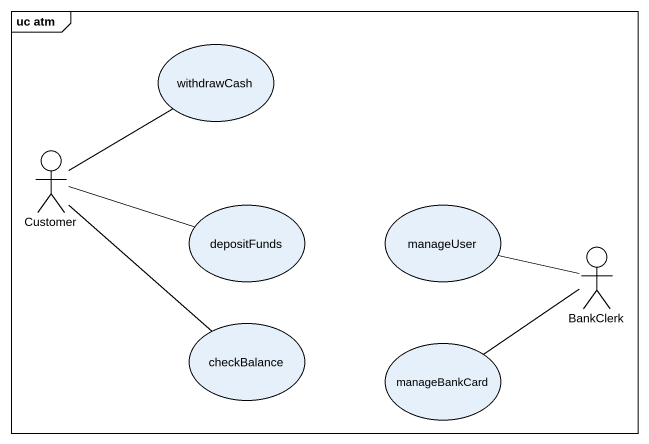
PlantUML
@startuml
mainframe uc atm
usecase withdrawCash
actor Customer
usecase depositFunds
usecase manageUser
actor BankClerk
usecase checkBalance
usecase manageBankCard
Customer -up- withdrawCash
Customer -right- depositFunds
Customer -- checkBalance
BankClerk -left- manageUser
BankClerk -left- manageBankCard
@enduml
